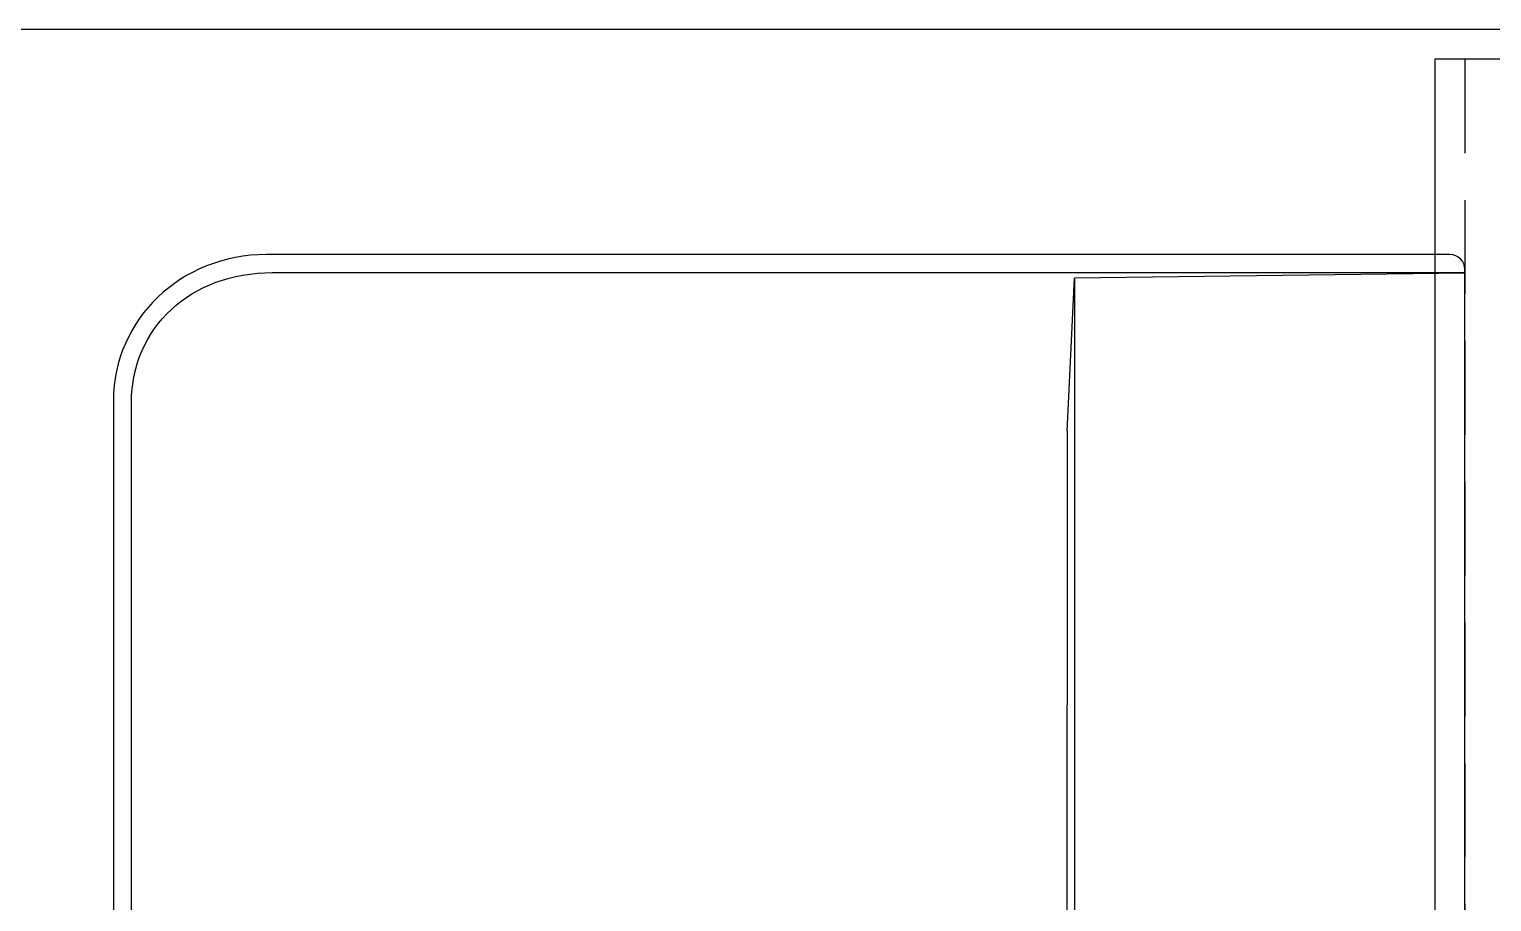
# Model space of a CAD drawing. Header units: millimetres. Extents: x -33000 to 294000, y 0 to 42408.
# Drawn here: x 94917 to 95403.9, y 16933.5 to 17224 of the extents above; entities that cross this region are included whole.
import ezdxf

# ---------------------------------------------------------------- set-up
doc = ezdxf.new("R2010")
doc.units = ezdxf.units.MM
doc.header["$LTSCALE"] = 50
doc.linetypes.add('( Hidden )', pattern=[0.375, 0.25, -0.125])
doc.layers.add('arch', color=8, linetype='Continuous')

msp = doc.modelspace()

# ---------------------------------------------------------------- linework, layer by layer
at = {"layer": 'arch'}
for p, q in [((94905, 17223.96), (95585, 17223.96)), ((95545, 17213.96), (95385, 17213.96)), ((95385, 17213.96), (95385, 15863.96))]:
    msp.add_line(p, q, dxfattribs=at)
at = {"layer": 'arch', "linetype": '( Hidden )', "ltscale": 2.5}
msp.add_line((95395, 17213.96), (95395, 16563.96), dxfattribs=at)
at = {"layer": 'arch', "linetype": 'Continuous'}
for p, q in [((95390, 17148.96), (94995.87, 17148.96)), ((94997.9, 17142.96), (95395, 17142.96)), ((95395, 17142.77), (95265, 17141.12)), ((95395, 17142.77), (95395, 17142.96)), ((95395, 16635.14), (95395, 17142.77)), ((95262.55, 17090.12), (95265, 17141.12)), ((95265, 17141.12), (95265, 16636.79)), ((94945, 17100.3), (94945, 16677.61)), ((94951, 16678.18), (94951, 17099.73))]:
    msp.add_line(p, q, dxfattribs=at)
msp.add_arc((95390, 17143.96), 5, 0, 90, dxfattribs=at)
for centre, major_axis, ratio, start_param, end_param in [((94997.57, 17098.68), (50.27, -16.26), 0.94634, 1.900165, 3.438655), ((95349.6, 16888.96), (0, 4991.95), 0.017452, 1.530489, 1.611104)]:
    msp.add_ellipse(centre, major_axis=major_axis, ratio=ratio, start_param=start_param, end_param=end_param, dxfattribs=at)
at = {"layer": 'arch', "linetype": 'Continuous', "extrusion": (0, 0, -1)}
msp.add_ellipse((95007.58, 17090.81), major_axis=(50.18, -31.64), ratio=0.825965, start_param=2.661522, end_param=4.060464, dxfattribs=at)
at = {"layer": 'arch', "linetype": 'Continuous'}
msp.add_open_spline([(95395, 17142.96), (95395, 17143.96)], degree=1, dxfattribs=at)

doc.saveas('drawing.dxf')
